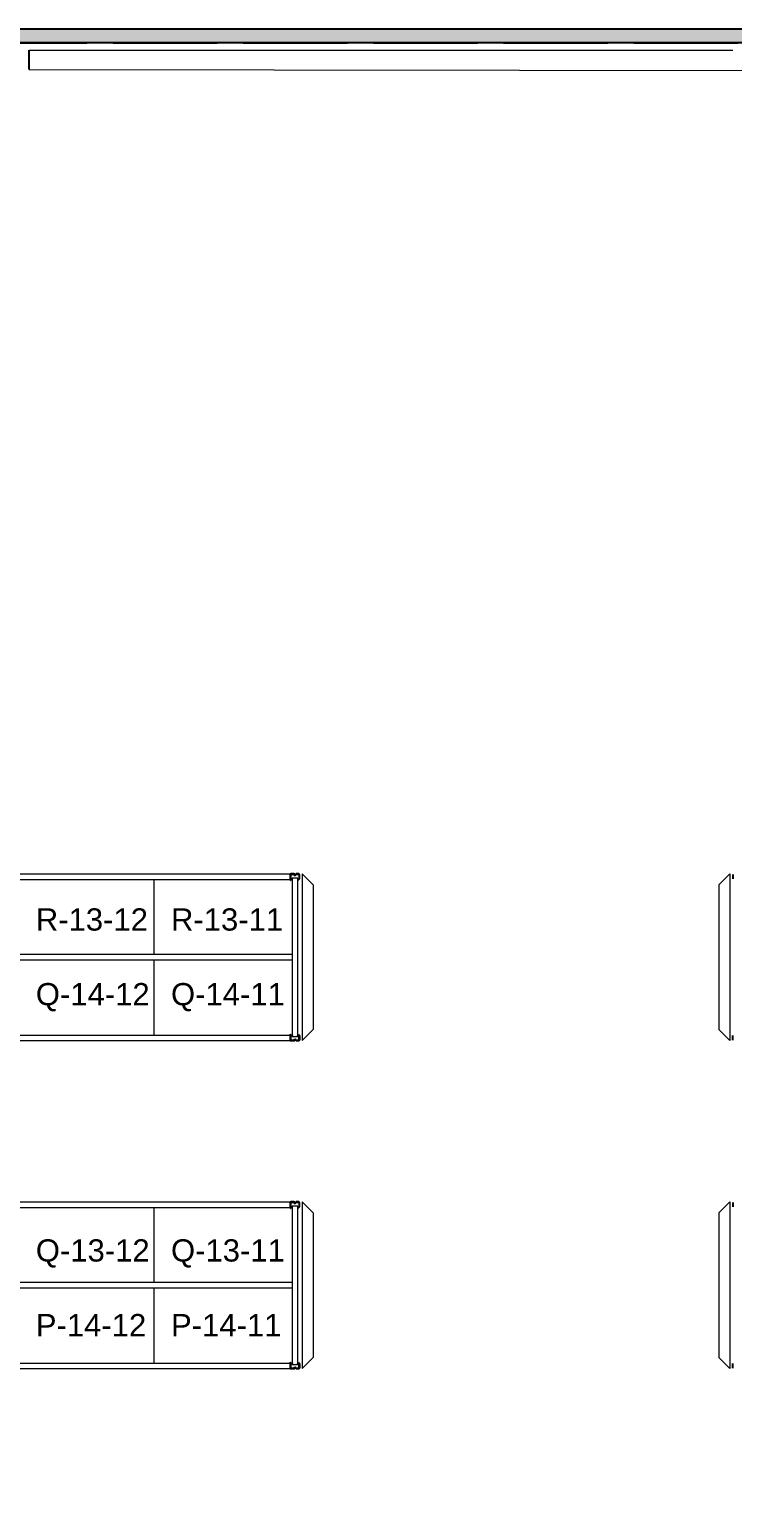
# Model space of a CAD drawing. Header units: inches. Extents: x 2743 to 10591, y -1604 to 5792.
# Drawn here: x 3767 to 4020, y 5121 to 5648 of the extents above; entities that cross this region are included whole.
import ezdxf

# ---------------------------------------------------------------- set-up
doc = ezdxf.new("R2010")
doc.units = ezdxf.units.IN
doc.header["$LTSCALE"] = 0.1875
doc.header["$MEASUREMENT"] = 0
doc.linetypes.add('dash2', pattern=[500, 400, -100])
for name, color, linetype, lineweight in [('22 Dimension', 7, 'Continuous', 5), ('32 Echelle', 160, 'Continuous', 15), ('33 Poutre', 30, 'Continuous', 15), ('37 Protection', 1, 'Continuous', 15)]:
    doc.layers.add(name, color=color, linetype=linetype, lineweight=lineweight)
for name, color, linetype in [('A-N-MUR-EXT', 5, 'Continuous'), ('A-N-MUR-INT', 3, 'Continuous'), ('A-N-STRUCTURE', 4, 'Continuous'), ('fill253', 253, 'Continuous'), ('S-N-ACIER', 4, 'Continuous')]:
    doc.layers.add(name, color=color, linetype=linetype)
doc.styles.add('arial', font='')
doc.styles.get('arial').set_extended_font_data('Arial')

msp = doc.modelspace()

# ---------------------------------------------------------------- hatches: boundary and pattern name
at = {"layer": '32 Echelle'}
for points in [[(3861.20882, 5341.81503), (3861.20882, 5342.00253), (3861.02132, 5342.00253)], [(3863.20882, 5341.81503), (3863.20882, 5342.00253), (3863.39632, 5342.00253)], [(3861.20882, 5286.19003), (3861.20882, 5286.00253), (3861.02132, 5286.00253)], [(3863.20882, 5286.19003), (3863.20882, 5286.00253), (3863.39632, 5286.00253)], [(3861.20882, 5223.81503), (3861.20882, 5224.00253), (3861.02132, 5224.00253)], [(3863.20882, 5223.81503), (3863.20882, 5224.00253), (3863.39632, 5224.00253)], [(3861.20882, 5168.19003), (3861.20882, 5168.00253), (3861.02132, 5168.00253)], [(3863.20882, 5168.19003), (3863.20882, 5168.00253), (3863.39632, 5168.00253)]]:
    msp.add_hatch(color=256, dxfattribs=at).paths.add_polyline_path(points)
at = {"layer": 'fill253'}
h = msp.add_hatch(color=7, dxfattribs=at)
h.dxf.hatch_style = 1
h.paths.add_polyline_path([(5517.44902, 4634.2983), (5512.52777, 4634.2983), (5512.54172, 4296.66232), (5517.46297, 4296.66232)])
h.paths.add_polyline_path([(5517.44903, 4881.11089), (5512.52778, 4881.11089), (5512.52778, 4775.21102), (5517.44903, 4775.21102)])
h.paths.add_polyline_path([(5517.44903, 5127.92329), (5512.52778, 5127.92329), (5512.52777, 5022.02362), (5517.44902, 5022.02362)])
h.paths.add_polyline_path([(4628.42938, 2943.29277), (4625.95018, 2938.37099), (5517.46297, 2938.37152), (5517.46297, 3130.36129), (5512.54172, 3130.36129), (5512.54172, 2943.29277)])
h.paths.add_polyline_path([(4200.50372, 2845.33593), (4208.49739, 2846.64062), (4193.49822, 2938.36282), (4192.72048, 2943.12545), (4184.51381, 2943.12545), (4185.25735, 2938.4929)])
h.paths.add_polyline_path([(4618.93272, 2938.2042), (4619.31197, 2936.00974), (4626.09389, 2937.11042), (4625.95018, 2938.37099), (4628.42938, 2943.29277), (4618.12265, 2943.29277)])
h.paths.add_polyline_path([(5517.46297, 5355.98239), (5512.54172, 5355.98239), (5512.52778, 5268.83602), (5517.44903, 5268.83602)])
h.paths.add_polyline_path([(2812.35741, 3123.02867), (2806.55239, 3125.08232), (2806.55239, 3123.83686), (2807.41263, 3123.50795), (2807.41906, 2938.2042), (3075.9398, 2938.37153), (3075.93335, 2943.29278), (2812.34031, 2943.12545)])
h.paths.add_polyline_path([(2807.41906, 3827.66882), (2812.34031, 3826.6441), (2812.34031, 4320.4792), (2807.41906, 4320.4792)])
h.paths.add_polyline_path([(5512.54172, 3862.52649), (5517.46297, 3862.52649), (5517.46297, 4254.42566), (5512.54172, 4254.42566)])
h.paths.add_polyline_path([(5512.5356, 3801.08425), (5517.45685, 3801.08425), (5517.46297, 3862.52649), (5512.54172, 3862.52649)])
h.paths.add_polyline_path([(5512.54172, 3656.9925), (5517.46297, 3656.9925), (5517.45685, 3765.06188), (5512.5356, 3765.06188)])
h.paths.add_polyline_path([(5512.53298, 3584.94295), (5517.45423, 3584.94295), (5517.46296, 3620.96895), (5512.54171, 3620.96895)])
h.paths.add_polyline_path([(5512.5391, 3512.89586), (5517.46035, 3512.89586), (5517.46066, 3548.92185), (5512.53941, 3548.92185)])
h.paths.add_polyline_path([(5512.5391, 3440.8512), (5517.46035, 3440.8512), (5517.46035, 3476.87475), (5512.5391, 3476.87475)])
h.paths.add_polyline_path([(4035.91549, 5642.91315), (4035.91549, 5647.83442), (2807.41263, 5647.83442), (2807.41906, 4361.46337), (2812.34031, 4361.46337), (2812.33388, 5642.91317)])
h.paths.add_polyline_path([(3118.18201, 2943.29277), (3118.18223, 2938.37152), (4185.31745, 2938.2042), (4184.51381, 2943.12545)])
h.paths.add_polyline_path([(4279.25656, 5642.88457), (4279.25657, 5647.80617), (4078.1514, 5647.83389), (4078.1514, 5642.91262)])
h.paths.add_polyline_path([(4872.5115, 5647.66709), (4872.5115, 5642.74584), (5512.54172, 5642.74584), (5512.54177, 5510.71941), (5517.46302, 5510.71941), (5517.46297, 5647.66709)])
h.paths.add_polyline_path([(5517.45593, 3260.73346), (5512.53008, 3260.73345), (5512.54172, 3172.43063), (5517.46297, 3172.43063)])
h.paths.add_polyline_path([(5512.53008, 3296.75701), (5517.45593, 3296.75699), (5517.45423, 3404.82765), (5512.53298, 3404.82765)])

# ---------------------------------------------------------------- linework, layer by layer
at = {"layer": '22 Dimension'}
for p, q in [((3766.58144, 5640.28719), (4019.90005, 5640.28719)), ((4273.14959, 5632.64599), (3766.47964, 5633.19699)), ((3811.58382, 5315.00253), (3811.58382, 5342.00253)), ((3861.20882, 5315.00253), (3715.58382, 5315.00253)), ((3861.20882, 5313.00253), (3715.58382, 5313.00253)), ((3811.58382, 5286.00253), (3811.58382, 5313.00253)), ((3811.58382, 5197.00253), (3811.58382, 5224.00253)), ((3861.20882, 5197.00253), (3715.58382, 5197.00253)), ((3861.20882, 5195.00253), (3715.58382, 5195.00253)), ((3811.58382, 5168.00253), (3811.58382, 5195.00253))]:
    msp.add_line(p, q, dxfattribs=at)
at = {"layer": '32 Echelle', "linetype": 'Continuous', "lineweight": 25}
for p, q in [((3860.58386, 5343.81878), (3860.58386, 5342.18628)), ((3860.67386, 5342.18628), (3860.67386, 5343.81878)), ((3861.69645, 5344.00253), (3860.76761, 5344.00253)), ((3860.76761, 5343.91253), (3861.69645, 5343.91253)), ((3861.18386, 5342.09253), (3860.76761, 5342.09253)), ((3860.76761, 5342.00253), (3861.18386, 5342.00253)), ((3861.18386, 5342.00253), (3861.18386, 5342.09253)), ((3861.7861, 5343.84619), (3861.83001, 5343.70256)), ((3861.91608, 5343.72887), (3861.87217, 5343.8725)), ((3862.4119, 5343.66253), (3862.00573, 5343.66253)), ((3862.00573, 5343.57253), (3862.4119, 5343.57253)), ((3862.54547, 5343.8725), (3862.50155, 5343.72887)), ((3862.58762, 5343.70256), (3862.63153, 5343.84619)), ((3863.65002, 5344.00253), (3862.72119, 5344.00253)), ((3862.72119, 5343.91253), (3863.65002, 5343.91253)), ((3863.65002, 5342.09253), (3863.23377, 5342.09253)), ((3863.23377, 5342.09253), (3863.23377, 5342.00253)), ((3863.23377, 5342.00253), (3863.65002, 5342.00253)), ((3863.74377, 5343.81878), (3863.74377, 5342.18628)), ((3863.83377, 5342.18628), (3863.83377, 5343.81878)), ((4019.83377, 5343.81878), (4019.83377, 5342.18628)), ((3860.58386, 5284.18628), (3860.58386, 5285.81878)), ((3860.67386, 5285.81878), (3860.67386, 5284.18628)), ((3860.76761, 5286.00253), (3861.18386, 5286.00253)), ((3861.18386, 5285.91253), (3860.76761, 5285.91253)), ((3860.76761, 5284.09253), (3861.69645, 5284.09253)), ((3861.69645, 5284.00253), (3860.76761, 5284.00253)), ((3861.18386, 5286.00253), (3861.18386, 5285.91253)), ((3861.7861, 5284.15887), (3861.83001, 5284.3025)), ((3861.91608, 5284.27619), (3861.87217, 5284.13256)), ((3862.00573, 5284.43253), (3862.4119, 5284.43253)), ((3862.4119, 5284.34253), (3862.00573, 5284.34253)), ((3862.54547, 5284.13256), (3862.50155, 5284.27619)), ((3862.58762, 5284.3025), (3862.63153, 5284.15887)), ((3862.72119, 5284.09253), (3863.65002, 5284.09253)), ((3863.65002, 5284.00253), (3862.72119, 5284.00253)), ((3863.23377, 5286.00253), (3863.65002, 5286.00253)), ((3863.23377, 5285.91253), (3863.23377, 5286.00253)), ((3863.65002, 5285.91253), (3863.23377, 5285.91253)), ((3863.74377, 5284.18628), (3863.74377, 5285.81878)), ((3863.83377, 5285.81878), (3863.83377, 5284.18628)), ((4019.83377, 5284.18628), (4019.83377, 5285.81878)), ((3860.58386, 5225.81878), (3860.58386, 5224.18628)), ((3860.67386, 5224.18628), (3860.67386, 5225.81878)), ((3861.69645, 5226.00253), (3860.76761, 5226.00253)), ((3860.76761, 5225.91253), (3861.69645, 5225.91253)), ((3861.18386, 5224.09253), (3860.76761, 5224.09253)), ((3860.76761, 5224.00253), (3861.18386, 5224.00253)), ((3861.18386, 5224.00253), (3861.18386, 5224.09253)), ((3861.7861, 5225.84619), (3861.83001, 5225.70256)), ((3861.91608, 5225.72887), (3861.87217, 5225.8725)), ((3862.4119, 5225.66253), (3862.00573, 5225.66253)), ((3862.00573, 5225.57253), (3862.4119, 5225.57253)), ((3862.54547, 5225.8725), (3862.50155, 5225.72887)), ((3862.58762, 5225.70256), (3862.63153, 5225.84619)), ((3863.65002, 5226.00253), (3862.72119, 5226.00253)), ((3862.72119, 5225.91253), (3863.65002, 5225.91253)), ((3863.65002, 5224.09253), (3863.23377, 5224.09253)), ((3863.23377, 5224.09253), (3863.23377, 5224.00253)), ((3863.23377, 5224.00253), (3863.65002, 5224.00253)), ((3863.74377, 5225.81878), (3863.74377, 5224.18628)), ((3863.83377, 5224.18628), (3863.83377, 5225.81878)), ((4019.83377, 5225.81878), (4019.83377, 5224.18628)), ((3860.58386, 5166.18628), (3860.58386, 5167.81878)), ((3860.67386, 5167.81878), (3860.67386, 5166.18628)), ((3860.76761, 5168.00253), (3861.18386, 5168.00253)), ((3861.18386, 5167.91253), (3860.76761, 5167.91253)), ((3860.76761, 5166.09253), (3861.69645, 5166.09253)), ((3861.69645, 5166.00253), (3860.76761, 5166.00253)), ((3861.18386, 5168.00253), (3861.18386, 5167.91253)), ((3861.7861, 5166.15887), (3861.83001, 5166.3025)), ((3861.91608, 5166.27619), (3861.87217, 5166.13256)), ((3862.00573, 5166.43253), (3862.4119, 5166.43253)), ((3862.4119, 5166.34253), (3862.00573, 5166.34253)), ((3862.54547, 5166.13256), (3862.50155, 5166.27619)), ((3862.58762, 5166.3025), (3862.63153, 5166.15887)), ((3862.72119, 5166.09253), (3863.65002, 5166.09253)), ((3863.65002, 5166.00253), (3862.72119, 5166.00253)), ((3863.23377, 5168.00253), (3863.65002, 5168.00253)), ((3863.23377, 5167.91253), (3863.23377, 5168.00253)), ((3863.65002, 5167.91253), (3863.23377, 5167.91253)), ((3863.74377, 5166.18628), (3863.74377, 5167.81878)), ((3863.83377, 5167.81878), (3863.83377, 5166.18628)), ((4019.83377, 5166.18628), (4019.83377, 5167.81878))]:
    msp.add_line(p, q, dxfattribs=at)
at = {"layer": '32 Echelle'}
for p, q in [((3861.20882, 5342.00253), (3861.02132, 5342.00253)), ((3861.20882, 5341.81503), (3861.02132, 5342.00253)), ((3863.20882, 5342.50253), (3861.20882, 5342.50253)), ((3861.20882, 5342.50253), (3861.20882, 5285.50253)), ((3861.20882, 5341.81503), (3861.20882, 5342.00253)), ((3863.20882, 5285.50253), (3863.20882, 5342.50253)), ((3863.20882, 5342.00253), (3863.39632, 5342.00253)), ((3863.20882, 5341.81503), (3863.20882, 5342.00253)), ((3863.20882, 5341.81503), (3863.39632, 5342.00253)), ((3861.20882, 5286.19003), (3861.02132, 5286.00253)), ((3861.20882, 5286.00253), (3861.02132, 5286.00253)), ((3861.20882, 5286.19003), (3861.20882, 5286.00253)), ((3861.20882, 5285.50253), (3863.20882, 5285.50253)), ((3863.20882, 5286.19003), (3863.20882, 5286.00253)), ((3863.20882, 5286.19003), (3863.39632, 5286.00253)), ((3863.20882, 5286.00253), (3863.39632, 5286.00253)), ((3861.20882, 5224.00253), (3861.02132, 5224.00253)), ((3861.20882, 5223.81503), (3861.02132, 5224.00253)), ((3863.20882, 5224.50253), (3861.20882, 5224.50253)), ((3861.20882, 5224.50253), (3861.20882, 5167.50253)), ((3861.20882, 5223.81503), (3861.20882, 5224.00253)), ((3863.20882, 5167.50253), (3863.20882, 5224.50253)), ((3863.20882, 5224.00253), (3863.39632, 5224.00253)), ((3863.20882, 5223.81503), (3863.20882, 5224.00253)), ((3863.20882, 5223.81503), (3863.39632, 5224.00253)), ((3861.20882, 5168.19003), (3861.02132, 5168.00253)), ((3861.20882, 5168.19003), (3861.20882, 5168.00253)), ((3863.20882, 5168.19003), (3863.20882, 5168.00253)), ((3863.20882, 5168.19003), (3863.39632, 5168.00253)), ((3861.20882, 5168.00253), (3861.02132, 5168.00253)), ((3861.20882, 5167.50253), (3863.20882, 5167.50253)), ((3863.20882, 5168.00253), (3863.39632, 5168.00253))]:
    msp.add_line(p, q, dxfattribs=at)
at = {"layer": '32 Echelle', "linetype": 'Continuous', "lineweight": 25}
for centre, radius, start, end in [((3860.76761, 5343.81878), 0.18375, 90, 180), ((3860.76761, 5342.18628), 0.18375, 180, 270), ((3860.76761, 5343.81878), 0.09375, 90, 180), ((3860.76761, 5342.18628), 0.09375, 180, 270), ((3861.69645, 5343.81878), 0.18375, 17, 90), ((3861.69645, 5343.81878), 0.09375, 17, 90), ((3862.00573, 5343.75628), 0.18375, 197, 270), ((3862.00573, 5343.75628), 0.09375, 197, 270), ((3862.4119, 5343.75628), 0.09375, 270, 343), ((3862.4119, 5343.75628), 0.18375, 270, 343), ((3862.72119, 5343.81878), 0.18375, 90, 163), ((3862.72119, 5343.81878), 0.09375, 90, 163), ((3863.65002, 5343.81878), 0.18375, 0, 90), ((3863.65002, 5343.81878), 0.09375, 0, 90), ((3863.65002, 5342.18628), 0.09375, 270, 0), ((3863.65002, 5342.18628), 0.18375, 270, 0), ((3860.76761, 5285.81878), 0.18375, 90, 180), ((3860.76761, 5284.18628), 0.18375, 180, 270), ((3860.76761, 5285.81878), 0.09375, 90, 180), ((3860.76761, 5284.18628), 0.09375, 180, 270), ((3861.69645, 5284.18628), 0.09375, 270, 343), ((3861.69645, 5284.18628), 0.18375, 270, 343), ((3862.00573, 5284.24878), 0.18375, 90, 163), ((3862.00573, 5284.24878), 0.09375, 90, 163), ((3862.4119, 5284.24878), 0.18375, 17, 90), ((3862.4119, 5284.24878), 0.09375, 17, 90), ((3862.72119, 5284.18628), 0.18375, 197, 270), ((3862.72119, 5284.18628), 0.09375, 197, 270), ((3863.65002, 5285.81878), 0.18375, 0, 90), ((3863.65002, 5285.81878), 0.09375, 0, 90), ((3863.65002, 5284.18628), 0.09375, 270, 0), ((3863.65002, 5284.18628), 0.18375, 270, 0), ((3860.76761, 5225.81878), 0.18375, 90, 180), ((3860.76761, 5224.18628), 0.18375, 180, 270), ((3860.76761, 5225.81878), 0.09375, 90, 180), ((3860.76761, 5224.18628), 0.09375, 180, 270), ((3861.69645, 5225.81878), 0.18375, 17, 90), ((3861.69645, 5225.81878), 0.09375, 17, 90), ((3862.00573, 5225.75628), 0.18375, 197, 270), ((3862.00573, 5225.75628), 0.09375, 197, 270), ((3862.4119, 5225.75628), 0.09375, 270, 343), ((3862.4119, 5225.75628), 0.18375, 270, 343), ((3862.72119, 5225.81878), 0.18375, 90, 163), ((3862.72119, 5225.81878), 0.09375, 90, 163), ((3863.65002, 5225.81878), 0.18375, 0, 90), ((3863.65002, 5225.81878), 0.09375, 0, 90), ((3863.65002, 5224.18628), 0.09375, 270, 0), ((3863.65002, 5224.18628), 0.18375, 270, 0), ((3860.76761, 5167.81878), 0.18375, 90, 180), ((3860.76761, 5166.18628), 0.18375, 180, 270), ((3860.76761, 5167.81878), 0.09375, 90, 180), ((3860.76761, 5166.18628), 0.09375, 180, 270), ((3861.69645, 5166.18628), 0.09375, 270, 343), ((3861.69645, 5166.18628), 0.18375, 270, 343), ((3862.00573, 5166.24878), 0.18375, 90, 163), ((3862.00573, 5166.24878), 0.09375, 90, 163), ((3862.4119, 5166.24878), 0.18375, 17, 90), ((3862.4119, 5166.24878), 0.09375, 17, 90), ((3862.72119, 5166.18628), 0.18375, 197, 270), ((3862.72119, 5166.18628), 0.09375, 197, 270), ((3863.65002, 5167.81878), 0.18375, 0, 90), ((3863.65002, 5167.81878), 0.09375, 0, 90), ((3863.65002, 5166.18628), 0.09375, 270, 0), ((3863.65002, 5166.18628), 0.18375, 270, 0)]:
    msp.add_arc(centre, radius, start, end, dxfattribs=at)
at = {"layer": '33 Poutre'}
for p, q in [((3716.33382, 5344.00253), (3860.45882, 5344.00253)), ((3716.33382, 5342.00253), (3860.45882, 5342.00253)), ((3860.45882, 5344.00253), (3860.45882, 5342.00253)), ((3860.45882, 5343.87753), (3860.45882, 5341.62153)), ((3860.57782, 5343.87753), (3860.57782, 5341.62153)), ((3860.70282, 5344.12153), (3861.96482, 5344.12153)), ((3861.96482, 5344.00253), (3860.70282, 5344.00253)), ((3862.08982, 5343.66253), (3862.08982, 5343.87753)), ((3862.08982, 5343.66253), (3862.20882, 5343.66253)), ((3862.20882, 5343.66253), (3862.20882, 5343.87753)), ((3860.45882, 5341.62153), (3860.57782, 5341.62153)), ((3716.33382, 5286.00253), (3860.45882, 5286.00253)), ((3716.33382, 5284.00253), (3860.45882, 5284.00253)), ((3860.45882, 5284.12753), (3860.45882, 5286.38353)), ((3860.45882, 5286.38353), (3860.57782, 5286.38353)), ((3860.45882, 5284.00253), (3860.45882, 5286.00253)), ((3860.57782, 5284.12753), (3860.57782, 5286.38353)), ((3861.96482, 5284.00253), (3860.70282, 5284.00253)), ((3862.08982, 5284.34253), (3862.08982, 5284.12753)), ((3862.08982, 5284.34253), (3862.20882, 5284.34253)), ((3862.20882, 5284.34253), (3862.20882, 5284.12753)), ((3860.70282, 5283.88353), (3861.96482, 5283.88353)), ((3860.70282, 5226.12153), (3861.96482, 5226.12153)), ((3716.33382, 5226.00253), (3860.45882, 5226.00253)), ((3716.33382, 5224.00253), (3860.45882, 5224.00253)), ((3860.45882, 5226.00253), (3860.45882, 5224.00253)), ((3860.45882, 5225.87753), (3860.45882, 5223.62153)), ((3860.45882, 5223.62153), (3860.57782, 5223.62153)), ((3860.57782, 5225.87753), (3860.57782, 5223.62153)), ((3861.96482, 5226.00253), (3860.70282, 5226.00253)), ((3862.08982, 5225.66253), (3862.08982, 5225.87753)), ((3862.08982, 5225.66253), (3862.20882, 5225.66253)), ((3862.20882, 5225.66253), (3862.20882, 5225.87753)), ((3860.45882, 5166.12753), (3860.45882, 5168.38353)), ((3860.45882, 5168.38353), (3860.57782, 5168.38353)), ((3860.57782, 5166.12753), (3860.57782, 5168.38353)), ((3716.33382, 5168.00253), (3860.45882, 5168.00253)), ((3716.33382, 5166.00253), (3860.45882, 5166.00253)), ((3860.45882, 5166.00253), (3860.45882, 5168.00253)), ((3861.96482, 5166.00253), (3860.70282, 5166.00253)), ((3860.70282, 5165.88353), (3861.96482, 5165.88353)), ((3862.08982, 5166.34253), (3862.08982, 5166.12753)), ((3862.08982, 5166.34253), (3862.20882, 5166.34253)), ((3862.20882, 5166.34253), (3862.20882, 5166.12753))]:
    msp.add_line(p, q, dxfattribs=at)
for centre, radius, start, end in [((3860.70282, 5343.87753), 0.244, 90, 180), ((3860.70282, 5343.87753), 0.125, 90, 180), ((3861.96482, 5343.87753), 0.244, 0, 90), ((3861.96482, 5343.87753), 0.125, 0, 90), ((3860.70282, 5284.12753), 0.244, 180, 270), ((3860.70282, 5284.12753), 0.125, 180, 270), ((3861.96482, 5284.12753), 0.125, 270, 0), ((3861.96482, 5284.12753), 0.244, 270, 0), ((3860.70282, 5225.87753), 0.244, 90, 180), ((3861.96482, 5225.87753), 0.244, 0, 90), ((3860.70282, 5225.87753), 0.125, 90, 180), ((3861.96482, 5225.87753), 0.125, 0, 90), ((3860.70282, 5166.12753), 0.244, 180, 270), ((3860.70282, 5166.12753), 0.125, 180, 270), ((3861.96482, 5166.12753), 0.125, 270, 0), ((3861.96482, 5166.12753), 0.244, 270, 0)]:
    msp.add_arc(centre, radius, start, end, dxfattribs=at)
at = {"layer": '37 Protection'}
for p, q in [((3864.83377, 5344.00253), (3864.83377, 5284.00253)), ((3864.83377, 5344.00253), (3868.83377, 5340.00253)), ((4018.83377, 5344.00253), (4014.83377, 5340.00253)), ((4018.83377, 5344.00253), (4018.83377, 5284.00253)), ((3868.83377, 5340.00253), (3868.83377, 5288.00253)), ((4014.83377, 5340.00253), (4014.83377, 5288.00253)), ((3864.83377, 5284.00253), (3868.83377, 5288.00253)), ((4018.83377, 5284.00253), (4014.83377, 5288.00253)), ((3864.83377, 5226.00253), (3864.83377, 5166.00253)), ((3864.83377, 5226.00253), (3868.83377, 5222.00253)), ((3868.83377, 5222.00253), (3868.83377, 5170.00253)), ((4018.83377, 5226.00253), (4014.83377, 5222.00253)), ((4014.83377, 5222.00253), (4014.83377, 5170.00253)), ((4018.83377, 5226.00253), (4018.83377, 5166.00253)), ((3864.83377, 5166.00253), (3868.83377, 5170.00253)), ((4018.83377, 5166.00253), (4014.83377, 5170.00253))]:
    msp.add_line(p, q, dxfattribs=at)
at = {"layer": 'A-N-MUR-EXT', "color": 7}
msp.add_line((4035.91549, 5647.83442), (2807.41263, 5647.83442), dxfattribs=at)
at = {"layer": 'A-N-MUR-INT', "color": 7}
msp.add_line((4027.61575, 5642.91317), (2812.33388, 5642.91317), dxfattribs=at)
at = {"layer": 'A-N-STRUCTURE', "color": 7, "linetype": 'dash2', "ltscale": 0.5}
msp.add_line((2812.36144, 5642.97013), (4279.25013, 5642.97013), dxfattribs=at)
at = {"layer": 'S-N-ACIER', "color": 7}
msp.add_line((3766.58144, 5633.53917), (3766.58144, 5640.28719), dxfattribs=at)

# ---------------------------------------------------------------- texts
at = {"layer": '22 Dimension', "char_height": 8, "attachment_point": 1, "style": 'arial'}
for s, insert in [('{\\fArial Unicode MS|b0|i0|c0|p2;\\C8;R-13-12}', (3768.93736, 5331.59694)), ('{\\fArial Unicode MS|b0|i0|c0|p2;\\C8;R-13-11}', (3817.60231, 5331.59694)), ('{\\fArial Unicode MS|b0|i0|c0|p2;\\C8;Q-14-12}', (3768.93736, 5304.7244)), ('{\\fArial Unicode MS|b0|i0|c0|p2;\\C8;Q-14-11}', (3817.60231, 5304.7244)), ('{\\fArial Unicode MS|b0|i0|c0|p2;\\C8;Q-13-12}', (3768.93736, 5212.53699)), ('{\\fArial Unicode MS|b0|i0|c0|p2;\\C8;Q-13-11}', (3817.60231, 5212.53699)), ('{\\fArial Unicode MS|b0|i0|c0|p2;\\C8;P-14-12}', (3768.93736, 5185.66445)), ('{\\fArial Unicode MS|b0|i0|c0|p2;\\C8;P-14-11}', (3817.60231, 5185.66445))]:
    msp.add_mtext_dynamic_manual_height_columns(s, width=68.8901007, gutter_width=5, heights=[0], dxfattribs=dict(at, insert=insert))

doc.saveas('drawing.dxf')
